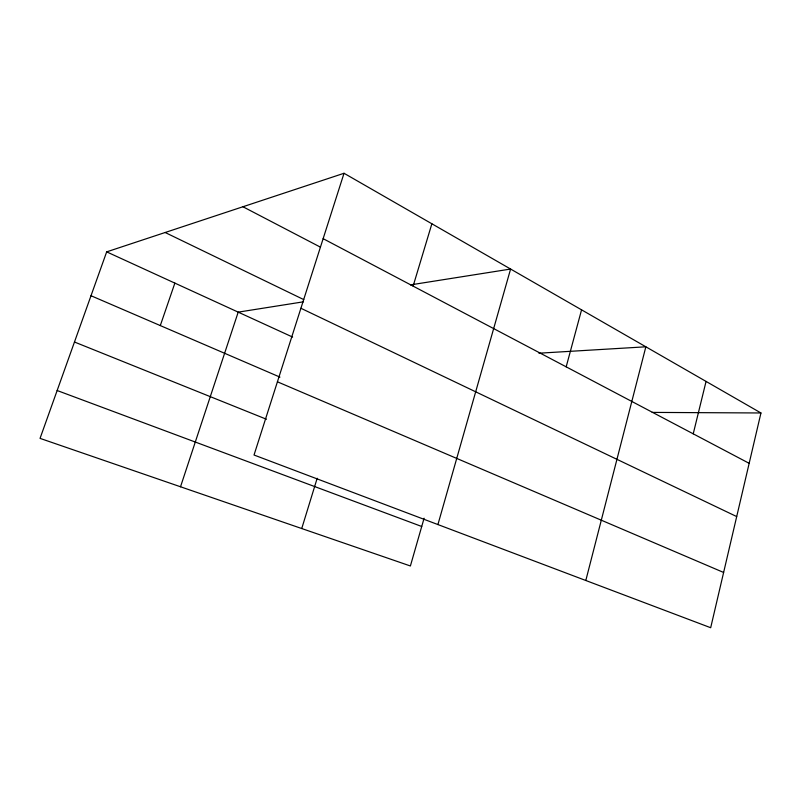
<?xml version="1.0" encoding="UTF-8"?>
<svg xmlns="http://www.w3.org/2000/svg" width="801" height="801" viewBox="0 0 801 801"><rect width="100%" height="100%" fill="white"/><g stroke="black" fill="none" stroke-linecap="round" stroke-linejoin="round"><path stroke-width="1.2" d="M760.95 412.976L710.687 627.724L254.027 455.018L344.03 173.276L760.95 412.976L652.194 412.405M693.225 433.832L706.061 381.416M585.811 580.495L645.856 346.803L538.923 353.201M566.177 366.838L581.566 309.837M437.917 524.565L510.597 269.046L410.462 284.886M424.099 518.217L410.392 565.977L40.05 438.377L106.673 251.864L344.03 173.276M413.116 286.117L431.869 223.779M301.737 528.54L317.186 478.257M180.515 486.778L238.197 312.14L303.499 301.807M160.3 325.576L174.868 283.113M57.151 390.518L421.726 526.487M74.473 342.017L266.483 419.253M277.416 381.797L723.623 572.465M91.004 295.729L279.939 377.111M106.673 251.864L292.625 337.071M300.906 308.265L736.7 516.575M165.156 232.5L303.789 299.614M242.933 206.748L320.26 247.058M323.133 238.668L749.165 463.328"/></g></svg>
